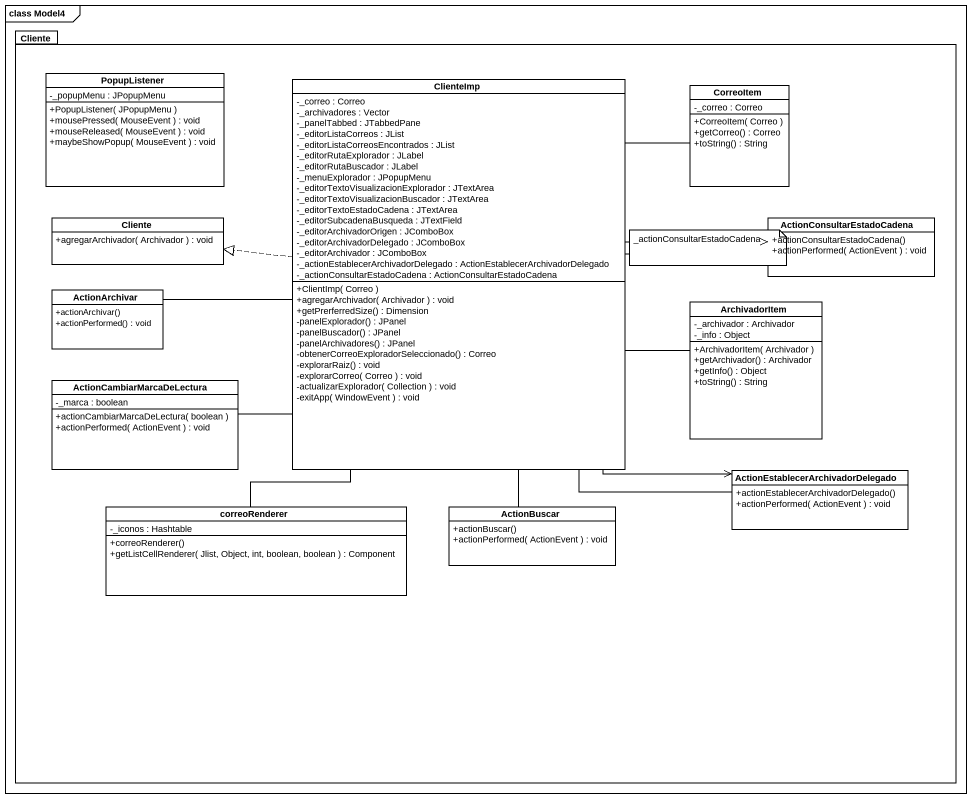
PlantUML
@startuml
mainframe class Model4
hide circle
hide empty members
skinparam classAttributeIconSize 0
package Cliente {
  class PopupListener {
    -_popupMenu : JPopupMenu
    +PopupListener( JPopupMenu )
    +mousePressed( MouseEvent ) : void
    +mouseReleased( MouseEvent ) : void
    +maybeShowPopup( MouseEvent ) : void
  }
  class ClienteImp {
    -_correo : Correo
    -_archivadores : Vector
    -_panelTabbed : JTabbedPane
    -_editorListaCorreos : JList
    -_editorListaCorreosEncontrados : JList
    -_editorRutaExplorador : JLabel
    -_editorRutaBuscador : JLabel
    -_menuExplorador : JPopupMenu
    -_editorTextoVisualizacionExplorador : JTextArea
    -_editorTextoVisualizacionBuscador : JTextArea
    -_editorTextoEstadoCadena : JTextArea
    -_editorSubcadenaBusqueda : JTextField
    -_editorArchivadorOrigen : JComboBox
    -_editorArchivadorDelegado : JComboBox
    -_editorArchivador : JComboBox
    -_actionEstablecerArchivadorDelegado : ActionEstablecerArchivadorDelegado
    -_actionConsultarEstadoCadena : ActionConsultarEstadoCadena
    +ClientImp( Correo )
    +agregarArchivador( Archivador ) : void
    +getPrerferredSize() : Dimension
    -panelExplorador() : JPanel
    -panelBuscador() : JPanel
    -panelArchivadores() : JPanel
    -obtenerCorreoExploradorSeleccionado() : Correo
    -explorarRaiz() : void
    -explorarCorreo( Correo ) : void
    -actualizarExplorador( Collection ) : void
    -exitApp( WindowEvent ) : void
  }
  class CorreoItem {
    -_correo : Correo
    +CorreoItem( Correo )
    +getCorreo() : Correo
    +toString() : String
  }
  class "Cliente" as Cliente_2 {
    +agregarArchivador( Archivador ) : void
  }
  class ActionConsultarEstadoCadena {
    +actionConsultarEstadoCadena()
    +actionPerformed( ActionEvent ) : void
  }
  class ActionArchivar {
    +actionArchivar()
    +actionPerformed() : void
  }
  class ArchivadorItem {
    -_archivador : Archivador
    -_info : Object
    +ArchivadorItem( Archivador )
    +getArchivador() : Archivador
    +getInfo() : Object
    +toString() : String
  }
  class ActionCambiarMarcaDeLectura {
    -_marca : boolean
    +actionCambiarMarcaDeLectura( boolean )
    +actionPerformed( ActionEvent ) : void
  }
  class "ActionEstablecerArchivadorDelegado" as ActionEstablecerArchivadorDe {
    +actionEstablecerArchivadorDelegado()
    +actionPerformed( ActionEvent ) : void
  }
  class correoRenderer {
    -_iconos : Hashtable
    +correoRenderer()
    +getListCellRenderer( Jlist, Object, int, boolean, boolean ) : Component
  }
  class ActionBuscar {
    +actionBuscar()
    +actionPerformed( ActionEvent ) : void
  }
}
ClienteImp -right- CorreoItem
ClienteImp .left.|> Cliente_2
ClienteImp -right- ActionConsultarEstadoCadena
ClienteImp -right-> ActionConsultarEstadoCadena
ClienteImp -right- ArchivadorItem
ClienteImp -- ActionEstablecerArchivadorDe
ClienteImp --> ActionEstablecerArchivadorDe
ClienteImp -- correoRenderer
ActionArchivar -right- ClienteImp
ActionCambiarMarcaDeLectura -right- ClienteImp
ActionBuscar -up- ClienteImp
note as N1
  _actionConsultarEstadoCadena
end note
@enduml
